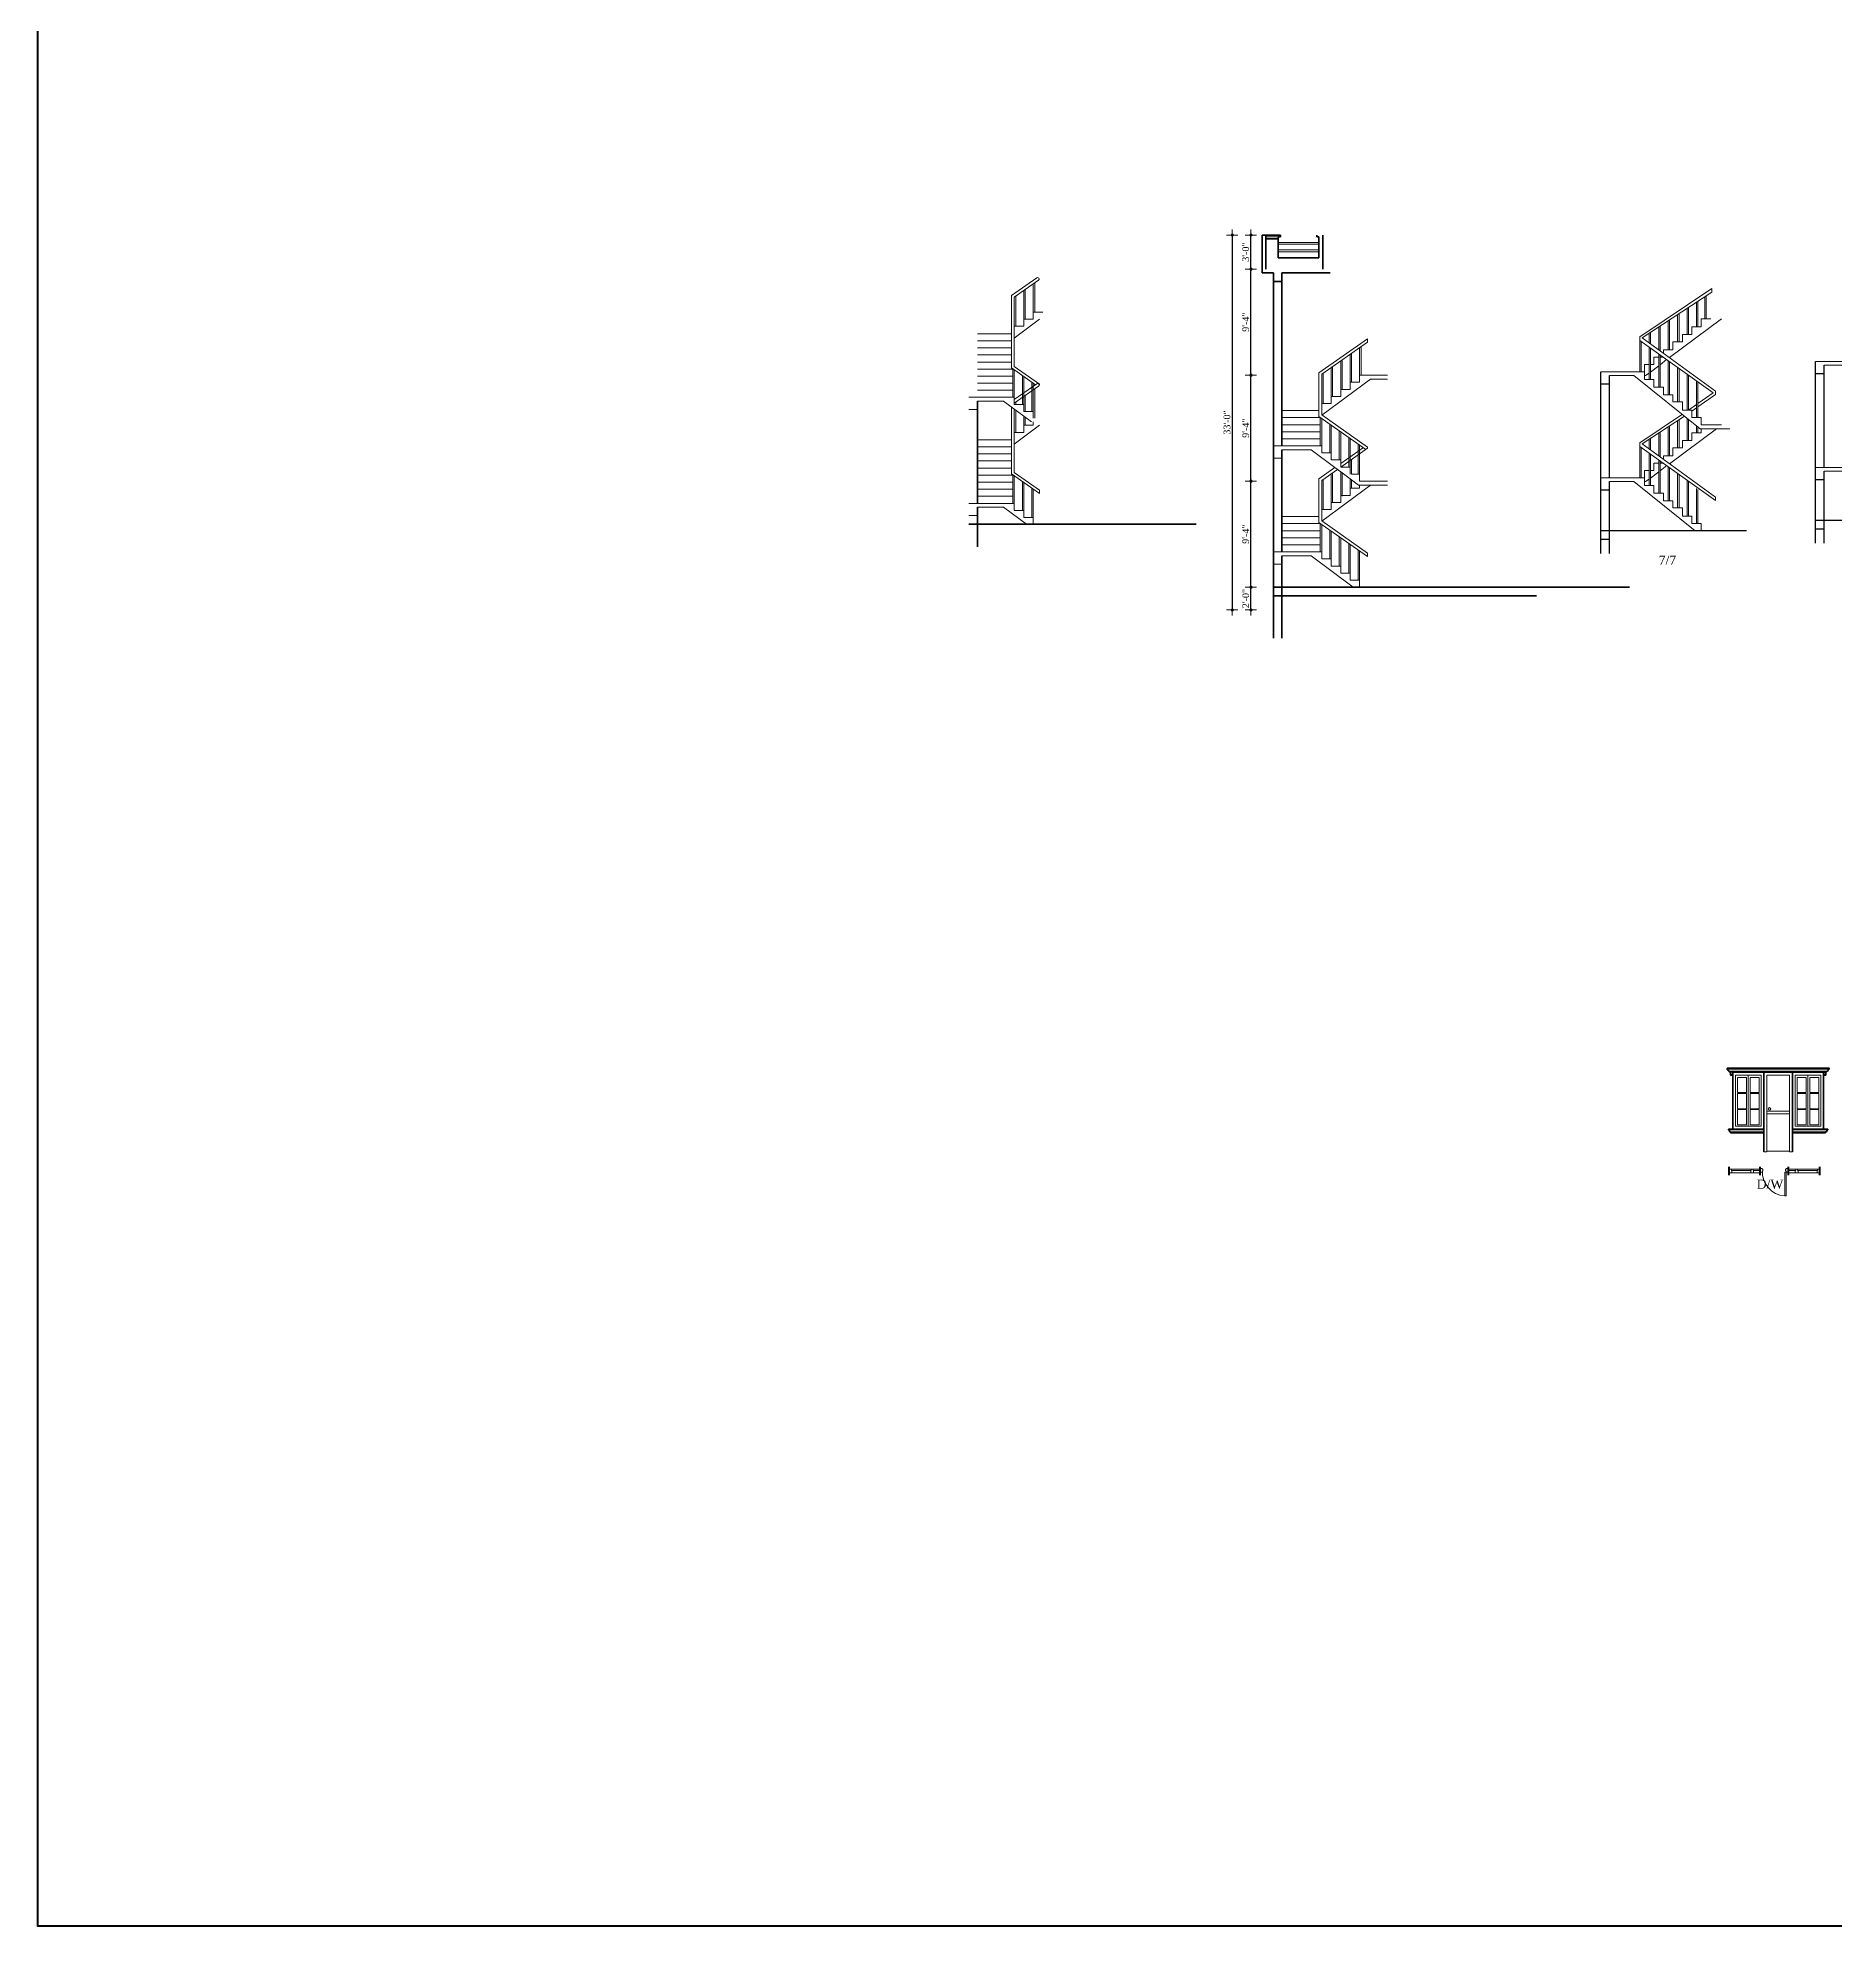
# Model space of a CAD drawing. Header units: inches. Extents: x 244 to 65245, y -2247 to 11745.
# Drawn here: x 59671 to 61570, y 7637 to 9632 of the extents above; entities that cross this region are included whole.
import ezdxf

# ---------------------------------------------------------------- set-up
doc = ezdxf.new("R2010")
doc.units = ezdxf.units.IN
doc.header["$MEASUREMENT"] = 0
for name, color, linetype, lineweight in [('CORNICE', 150, 'Continuous', 9), ('DIMENSION', 115, 'Continuous', 15), ('DOOR ELEVATION', 21, 'Continuous', 15), ('DOOR PLAN', 241, 'Continuous', 13), ('ELEVATION', 30, 'Continuous', 35), ('HACTH', 8, 'Continuous', 13), ('TEXT', 5, 'Continuous', 20), ('WALL', 32, 'Continuous', 50), ('WINDOW', 5, 'Continuous', 18), ('WINDOW ELEVATION', 5, 'Continuous', 18), ('WINDOW FRAME PLAN', 3, 'Continuous', 15)]:
    doc.layers.add(name, color=color, linetype=linetype, lineweight=lineweight)
doc.styles.add('7 INCH', font='times.ttf', dxfattribs={"height": 7})
doc.dimstyles.new('7 INCH', dxfattribs={"dimscale": 0, "dimtxt": 7, "dimasz": 1, "dimexe": 2, "dimexo": 9, "dimgap": 2, "dimtad": 1, "dimdec": 0, "dimzin": 3, "dimdsep": 46, "dimlunit": 4, "dimtxsty": '7 INCH', "dimblk": 'DIM', "dimcen": 3, "dimdle": 3, "dimse1": 1, "dimse2": 1, "dimclrd": 256, "dimclre": 256, "dimclrt": 7, "dimadec": 1, "dimazin": 2, "dimtfac": 1, "dimtdec": 0, "dimtix": 1, "dimtofl": 0, "dimtmove": 2, "dimatfit": 3, "dimldrblk": 'DIM', "dimfxl": 2, "dimfrac": 2, "dimtolj": 2, "dimtzin": 0, "dimarcsym": 0})

# ---------------------------------------------------------------- blocks, each defined once
blk = doc.blocks.new('2.5rn')
at = {"layer": 'DOOR PLAN'}
for p, q in [((-30, 6.5), (-27.5, 6.5)), ((-30, 2.5), (-28, 2.5)), ((-28, 2.5), (-27, 3.5)), ((-27.5, 6.5), (-27.5, 5)), ((-27.5, 5), (-27, 5)), ((-27, 5), (-27, 3.5)), ((-3, 5), (-3, 3.5)), ((-2.5, 5), (-3, 5)), ((-2, 2.5), (-3, 3.5)), ((0, 6.5), (-2.5, 6.5)), ((-2.5, 6.5), (-2.5, 5)), ((0, 2.5), (-2, 2.5))]:
    blk.add_line(p, q, dxfattribs=at)
blk.add_lwpolyline([(-2.5, 6.5), (-2.5, 31.5), (-4, 31.5), (-4, 6.5)], close=True, dxfattribs=at)
blk.add_arc((-2.5, 6.5), 25, 93.4336, 183.4336, dxfattribs=at)
blk = doc.blocks.new('DIM')
at = {"layer": 'DIMENSION'}
h = blk.add_hatch(color=256, dxfattribs=at)
h.paths.add_polyline_path([(0, 1.3), (0, 0), (1.3, 0, 0.414214)])
h.paths.add_polyline_path([(1.3, 0), (0, 0), (0, -1.3, 0.414214)])
h.paths.add_polyline_path([(0, 0), (-1.3, 0, 0.414214), (0, -1.3)])
h.paths.add_polyline_path([(0, 1.3, 0.414214), (-1.3, 0), (0, 0)])
for p, q in [((-6, 0), (6, 0)), ((0, 6), (0, -6))]:
    blk.add_line(p, q, dxfattribs=at)
blk.add_circle((0, 0), 1.28, dxfattribs=at)
blk = doc.blocks.new('*D75')
at = {"layer": 'Defpoints', "color": 0, "lineweight": -2, "ltscale": 2, "transparency": 16777216}
for p in [(60952.5, 9052), (60976.3, 9052), (60976.3, 9028)]:
    blk.add_point(p, dxfattribs=at)
at = {"layer": 'DIMENSION', "lineweight": -2, "ltscale": 2, "transparency": 16777216}
blk.add_line((60952.5, 9029), (60952.5, 9051), dxfattribs=at)
for p, rotation in [((60952.5, 9052), 90), ((60952.5, 9028), 270)]:
    blk.add_blockref('DIM', p, dxfattribs=dict(at, rotation=rotation))
at = {"layer": 'DIMENSION', "color": 7, "ltscale": 2, "transparency": 16777216, "insert": (60947, 9040), "char_height": 7, "attachment_point": 5, "rotation": 90, "style": '7 INCH'}
blk.add_mtext('\\A2;2\'-0"', dxfattribs=at)
blk = doc.blocks.new('*D76')
at = {"layer": 'Defpoints', "color": 0, "lineweight": -2, "ltscale": 2, "transparency": 16777216}
for p in [(60952.5, 9164), (61067.3, 9164), (60976.3, 9052)]:
    blk.add_point(p, dxfattribs=at)
at = {"layer": 'DIMENSION', "lineweight": -2, "ltscale": 2, "transparency": 16777216}
blk.add_line((60952.5, 9053), (60952.5, 9163), dxfattribs=at)
for p, rotation in [((60952.5, 9164), 90), ((60952.5, 9052), 270)]:
    blk.add_blockref('DIM', p, dxfattribs=dict(at, rotation=rotation))
at = {"layer": 'DIMENSION', "color": 7, "ltscale": 2, "transparency": 16777216, "insert": (60947, 9108), "char_height": 7, "attachment_point": 5, "rotation": 90, "style": '7 INCH'}
blk.add_mtext('\\A2;9\'-4"', dxfattribs=at)
blk = doc.blocks.new('*D77')
at = {"layer": 'Defpoints', "color": 0, "lineweight": -2, "ltscale": 2, "transparency": 16777216}
for p in [(60952.5, 9276), (61072.7, 9276), (61067.3, 9164)]:
    blk.add_point(p, dxfattribs=at)
at = {"layer": 'DIMENSION', "lineweight": -2, "ltscale": 2, "transparency": 16777216}
blk.add_line((60952.5, 9165), (60952.5, 9275), dxfattribs=at)
for p, rotation in [((60952.5, 9276), 90), ((60952.5, 9164), 270)]:
    blk.add_blockref('DIM', p, dxfattribs=dict(at, rotation=rotation))
at = {"layer": 'DIMENSION', "color": 7, "ltscale": 2, "transparency": 16777216, "insert": (60947, 9220), "char_height": 7, "attachment_point": 5, "rotation": 90, "style": '7 INCH'}
blk.add_mtext('\\A2;9\'-4"', dxfattribs=at)
blk = doc.blocks.new('*D78')
at = {"layer": 'Defpoints', "color": 0, "lineweight": -2, "ltscale": 2, "transparency": 16777216}
for p in [(60952.5, 9388), (60970.6, 9388), (61072.7, 9276)]:
    blk.add_point(p, dxfattribs=at)
at = {"layer": 'DIMENSION', "lineweight": -2, "ltscale": 2, "transparency": 16777216}
blk.add_line((60952.5, 9277), (60952.5, 9387), dxfattribs=at)
for p, rotation in [((60952.5, 9388), 90), ((60952.5, 9276), 270)]:
    blk.add_blockref('DIM', p, dxfattribs=dict(at, rotation=rotation))
at = {"layer": 'DIMENSION', "color": 7, "ltscale": 2, "transparency": 16777216, "insert": (60947, 9332), "char_height": 7, "attachment_point": 5, "rotation": 90, "style": '7 INCH'}
blk.add_mtext('\\A2;9\'-4"', dxfattribs=at)
blk = doc.blocks.new('*D79')
at = {"layer": 'Defpoints', "color": 0, "lineweight": -2, "ltscale": 2, "transparency": 16777216}
for p in [(60952.5, 9424), (60964.3, 9424), (60970.6, 9388)]:
    blk.add_point(p, dxfattribs=at)
at = {"layer": 'DIMENSION', "lineweight": -2, "ltscale": 2, "transparency": 16777216}
blk.add_line((60952.5, 9389), (60952.5, 9423), dxfattribs=at)
for p, rotation in [((60952.5, 9424), 90), ((60952.5, 9388), 270)]:
    blk.add_blockref('DIM', p, dxfattribs=dict(at, rotation=rotation))
at = {"layer": 'DIMENSION', "color": 7, "ltscale": 2, "transparency": 16777216, "insert": (60947, 9406), "char_height": 7, "attachment_point": 5, "rotation": 90, "style": '7 INCH'}
blk.add_mtext('\\A2;3\'-0"', dxfattribs=at)
blk = doc.blocks.new('*D80')
at = {"layer": 'Defpoints', "color": 0, "lineweight": -2, "ltscale": 2, "transparency": 16777216}
for p in [(60964.3, 9424), (60932.8, 9028), (60964.3, 9028)]:
    blk.add_point(p, dxfattribs=at)
at = {"layer": 'DIMENSION', "lineweight": -2, "ltscale": 2, "transparency": 16777216}
blk.add_line((60932.8, 9423), (60932.8, 9029), dxfattribs=at)
for p, rotation in [((60932.8, 9424), 90), ((60932.8, 9028), 270)]:
    blk.add_blockref('DIM', p, dxfattribs=dict(at, rotation=rotation))
at = {"layer": 'DIMENSION', "color": 7, "ltscale": 2, "transparency": 16777216, "insert": (60927.2, 9226), "char_height": 7, "attachment_point": 5, "rotation": 90, "style": '7 INCH'}
blk.add_mtext('\\A2;33\'-0"', dxfattribs=at)

msp = doc.modelspace()

# ---------------------------------------------------------------- linework, layer by layer
for p, q in [((61322.3, 9087.6), (61322.3, 9279.6)), ((61549.1, 9098.5), (61549.1, 9290.5)), ((61558.1, 9277.5), (61549.1, 9277.5)), ((61558.1, 9178.5), (61558.1, 9286.5)), ((61331.3, 9266.6), (61322.3, 9266.6)), ((61331.3, 9266.6), (61322.3, 9266.6)), ((61331.3, 9167.6), (61331.3, 9275.6)), ((61331.3, 9087.6), (61331.3, 9163.6)), ((61558.1, 9165.5), (61549.1, 9165.5)), ((61558.1, 9098.5), (61558.1, 9174.5)), ((61331.3, 9154.6), (61322.3, 9154.6)), ((61670.1, 9122.5), (61549.1, 9122.5)), ((61475.9, 9111.6), (61322.3, 9111.6)), ((61322.3, 9102.6), (61331.3, 9102.6)), ((61549.1, 9113.5), (61558.1, 9113.5))]:
    msp.add_line(p, q)
at = {"layer": 'CORNICE'}
for p, q in [((61563.5, 8542.8), (61455.5, 8542.8)), ((61561.2, 8540.8), (61457.7, 8540.8)), ((61560.7, 8540.3), (61458.2, 8540.3)), ((61461.5, 8539.1), (61459, 8539.1)), ((61557.5, 8539.1), (61560, 8539.1)), ((61461.5, 8537.1), (61459, 8537.1)), ((61557.5, 8537.1), (61560, 8537.1)), ((61494.5, 8478.6), (61457, 8478.6)), ((61494.5, 8476.5), (61459.3, 8476.5)), ((61497.5, 8478.6), (61497.5, 8478.6)), ((61521.4, 8478.6), (61521.5, 8478.6)), ((61524.5, 8478.6), (61562, 8478.6)), ((61524.5, 8476.5), (61559.7, 8476.5))]:
    msp.add_line(p, q, dxfattribs=at)
at = {"layer": 'DIMENSION'}
msp.add_circle((61500.2, 8500.8), 1.41, dxfattribs=at)
at = {"layer": 'DOOR ELEVATION'}
for p, q in [((61074.3, 9052), (61077.3, 9052)), ((61491.5, 8536.6), (61464.5, 8536.6)), ((61464.5, 8536.6), (61464.5, 8482.6)), ((61491.5, 8536.6), (61491.5, 8482.6)), ((61497.5, 8536.6), (61497.5, 8455.6)), ((61497.5, 8536.6), (61521.5, 8536.6)), ((61521.5, 8536.6), (61521.5, 8455.6)), ((61527.5, 8536.6), (61527.5, 8482.6)), ((61527.5, 8536.6), (61554.5, 8536.6)), ((61554.5, 8536.6), (61554.5, 8482.6)), ((61464.5, 8482.6), (61491.5, 8482.6)), ((61497.5, 8498.5), (61521.5, 8498.5)), ((61497.5, 8495.5), (61521.5, 8495.5)), ((61554.5, 8482.6), (61527.5, 8482.6)), ((61494.5, 8455.6), (61497.5, 8455.6)), ((61497.5, 8456.1), (61521.5, 8456.1)), ((61521.5, 8455.6), (61524.5, 8455.6))]:
    msp.add_line(p, q, dxfattribs=at)
at = {"layer": 'ELEVATION', "ltscale": 2}
for p, q in [((60964.3, 9384), (60964.3, 9424)), ((60964.3, 9424), (60983.7, 9424)), ((60968.3, 9388), (60968.3, 9424)), ((60968.3, 9420), (60981.4, 9420)), ((60981.4, 9400), (60981.4, 9422)), ((60983.7, 9422), (60981.4, 9422)), ((60983.7, 9422), (60983.7, 9424)), ((61022, 9422), (61022, 9424)), ((61022, 9422), (61024.3, 9422)), ((61024.3, 9400), (61024.3, 9422)), ((61028.3, 9388), (61028.3, 9424)), ((60981.4, 9400), (61024.3, 9400)), ((60964.3, 9384), (60976.3, 9384)), ((60964.3, 9384), (60976.3, 9384)), ((60976.3, 8998), (60976.3, 9384)), ((60985.3, 9201.3), (60985.3, 9384)), ((60985.3, 9384), (61036.3, 9384)), ((60976.3, 9375), (60985.3, 9375)), ((60985.3, 9089.3), (60985.3, 9197.3)), ((60985.3, 8998), (60985.3, 9085.3)), ((60976.3, 9052), (61352.3, 9052)), ((60976.3, 9043), (61254.3, 9043)), ((61494.5, 8479.6), (61459.3, 8479.6)), ((61524.5, 8479.6), (61559.7, 8479.6))]:
    msp.add_line(p, q, dxfattribs=at)
at = {"layer": 'ELEVATION'}
for p, q in [((60663.5, 9140.6), (60663.5, 9248.6)), ((60654.5, 9118.6), (60894.5, 9118.6)), ((60663.5, 9094.6), (60663.5, 9136.6))]:
    msp.add_line(p, q, dxfattribs=at)
at = {"layer": 'ELEVATION', "linetype": 'Continuous'}
for p, q in [((61563.5, 8543.8), (61455.5, 8543.8)), ((61455.5, 8542.8), (61455.5, 8543.8)), ((61455.5, 8542.8), (61455.5, 8543.8)), ((61457.7, 8540.8), (61457.7, 8540.3)), ((61458.2, 8540.3), (61457.7, 8540.3)), ((61458.2, 8540.3), (61458.2, 8539.6)), ((61459, 8539.6), (61458.2, 8539.6)), ((61459, 8539.6), (61459, 8536.6)), ((61494.5, 8539.6), (61461.5, 8539.6)), ((61461.5, 8539.6), (61461.5, 8479.6)), ((61494.5, 8539.6), (61494.5, 8455.6)), ((61494.5, 8539.6), (61524.5, 8539.6)), ((61494.5, 8539.6), (61560, 8539.6)), ((61524.5, 8539.6), (61524.5, 8455.6)), ((61524.5, 8539.6), (61557.5, 8539.6)), ((61557.5, 8539.6), (61557.5, 8479.6)), ((61560, 8539.6), (61560.7, 8539.6)), ((61560, 8539.6), (61560, 8536.6)), ((61560.7, 8540.3), (61561.2, 8540.3)), ((61560.7, 8540.3), (61560.7, 8539.6)), ((61561.2, 8540.8), (61561.2, 8540.3)), ((61563.5, 8542.8), (61563.5, 8543.8)), ((61563.5, 8542.8), (61563.5, 8543.8)), ((61461.5, 8536.6), (61459, 8536.6)), ((61557.5, 8536.6), (61560, 8536.6)), ((61457, 8478.6), (61457, 8479.6)), ((61494.5, 8479.6), (61457, 8479.6)), ((61461.5, 8479.6), (61494.5, 8479.6)), ((61497.5, 8479.6), (61497.5, 8479.6)), ((61521.4, 8479.6), (61521.5, 8479.6)), ((61557.5, 8479.6), (61524.5, 8479.6)), ((61557.5, 8479.6), (61524.5, 8479.6)), ((61524.5, 8479.6), (61562, 8479.6)), ((61562, 8478.6), (61562, 8479.6)), ((61459.3, 8476.5), (61459.3, 8475.6)), ((61494.5, 8475.6), (61459.3, 8475.6)), ((61524.5, 8475.6), (61559.7, 8475.6)), ((61559.7, 8476.5), (61559.7, 8475.6))]:
    msp.add_line(p, q, dxfattribs=at)
for centre, start, end in [((61455.2, 8541.6), 11.637, 78.363), ((61457.7, 8542.1), 191.637, 270), ((61561.2, 8542.1), 270, 348.363), ((61563.7, 8541.6), 101.637, 168.363), ((61456.8, 8477.3), 11.637, 78.363), ((61459.3, 8477.8), 191.637, 270), ((61559.7, 8477.8), 270, 348.363), ((61562.2, 8477.3), 101.637, 168.363)]:
    msp.add_arc(centre, 1.29, start, end, dxfattribs=at)
at = {"layer": 'HACTH', "ltscale": 2}
msp.add_line((60968.3, 9422), (60983.7, 9422), dxfattribs=at)
at = {"layer": 'WALL'}
for p, q in [((61457.6, 8430.7), (61457.6, 8439.7)), ((61457.6, 8430.7), (61457.6, 8439.7)), ((61553.6, 8430.7), (61553.6, 8439.7))]:
    msp.add_line(p, q, dxfattribs=at)
at = {"layer": 'WALL', "ltscale": 2}
for p, q in [((61490.6, 8430.7), (61490.6, 8439.7)), ((61520.6, 8430.7), (61520.6, 8439.7))]:
    msp.add_line(p, q, dxfattribs=at)
at = {"layer": 'WALL'}
msp.add_lwpolyline([(59670.7, 11744.8), (65245.2, 11744.8), (65245.2, 7637.4), (59670.7, 7637.4)], close=True, dxfattribs=at)
at = {"layer": 'WINDOW', "ltscale": 2}
for p, q in [((60981.4, 9416.3), (61024.3, 9416.3)), ((60981.4, 9414.3), (61024.3, 9414.3)), ((60981.4, 9408.3), (61024.3, 9408.3)), ((60981.4, 9406.3), (61024.3, 9406.3)), ((60699.5, 9283.7), (60699.5, 9360.1)), ((60702.5, 9284.9), (60702.5, 9358.5)), ((60722.5, 9335.1), (60722.5, 9342.6)), ((60722.5, 9342.6), (60732.5, 9342.6)), ((60699.5, 9319.7), (60663.5, 9319.7)), ((60729.2, 9335.1), (60702.5, 9315.2)), ((60702.5, 9327.6), (60712.5, 9327.6)), ((60702.5, 9320.2), (60702.5, 9327.6)), ((60712.5, 9327.6), (60712.5, 9335.1)), ((60712.5, 9335.1), (60722.5, 9335.1)), ((60699.5, 9312.3), (60663.5, 9312.3)), ((60699.5, 9304.8), (60663.5, 9304.8)), ((60699.5, 9297.4), (60663.5, 9297.4)), ((60699.5, 9289.9), (60663.5, 9289.9)), ((60701.4, 9282.4), (60663.5, 9282.4)), ((60702.5, 9275), (60702.5, 9281.6)), ((61057.3, 9283.5), (61057.3, 9290.9)), ((60701, 9275), (60663.5, 9275)), ((60701, 9267.5), (60663.5, 9267.5)), ((60701, 9260.1), (60663.5, 9260.1)), ((60702.5, 9267.5), (60702.5, 9275)), ((60702.5, 9260.1), (60702.5, 9267.5)), ((60702.5, 9252.6), (60702.5, 9260.1)), ((61078.7, 9271.9), (61027.3, 9233.6)), ((61047.3, 9253.5), (61047.3, 9261)), ((61047.3, 9261), (61057.3, 9261)), ((61057.3, 9261), (61057.3, 9268.5)), ((61057.3, 9268.5), (61067.3, 9268.5)), ((61067.3, 9268.5), (61067.3, 9275.9)), ((61067.3, 9275.9), (61096.6, 9275.9)), ((61078.7, 9271.9), (61096.6, 9271.9)), ((60702.5, 9252.6), (60654.5, 9252.6)), ((60663.5, 9239.6), (60654.5, 9239.6)), ((60691.2, 9248.6), (60663.5, 9248.6)), ((60691.2, 9248.6), (60720.8, 9226.6)), ((60699.5, 9171.7), (60699.5, 9242.4)), ((60702.5, 9245.1), (60702.5, 9252.6)), ((60702.5, 9245.1), (60702.5, 9246.5)), ((60712.5, 9245.1), (60702.5, 9245.1)), ((60702.5, 9172.9), (60702.5, 9240.1)), ((60712.5, 9237.7), (60712.5, 9245.1)), ((60722.5, 9237.7), (60712.5, 9237.7)), ((60722.5, 9230.6), (60722.5, 9237.7)), ((61024.3, 9238.6), (60985.3, 9238.6)), ((61027.3, 9238.6), (61027.3, 9246.1)), ((61027.3, 9246.1), (61037.3, 9246.1)), ((61027.3, 9233.6), (61027.3, 9238.6)), ((61037.3, 9246.1), (61037.3, 9253.5)), ((61037.3, 9253.5), (61047.3, 9253.5)), ((60729.2, 9223.1), (60702.5, 9203.2)), ((60712.5, 9215.6), (60712.5, 9223.1)), ((60712.5, 9223.1), (60722.5, 9223.1)), ((60722.5, 9223.1), (60722.5, 9226.6)), ((61026.1, 9231.2), (60985.3, 9231.2)), ((61025.8, 9223.7), (60985.3, 9223.7)), ((61027.3, 9223.7), (61027.3, 9230.3)), ((61027.3, 9216.2), (61027.3, 9223.7)), ((60699.5, 9207.7), (60663.5, 9207.7)), ((60699.5, 9200.3), (60663.5, 9200.3)), ((60702.5, 9215.6), (60712.5, 9215.6)), ((60702.5, 9208.2), (60702.5, 9215.6)), ((61027.3, 9201.3), (60976.3, 9201.3)), ((61025.8, 9216.2), (60985.3, 9216.2)), ((61025.8, 9208.8), (60985.3, 9208.8)), ((61016, 9197.3), (60985.3, 9197.3)), ((61016, 9197.3), (61041.3, 9178.4)), ((61027.3, 9208.8), (61027.3, 9216.2)), ((61027.3, 9201.3), (61027.3, 9208.8)), ((61027.3, 9193.9), (61027.3, 9201.3)), ((60699.5, 9192.8), (60663.5, 9192.8)), ((60699.5, 9185.4), (60663.5, 9185.4)), ((60699.5, 9177.9), (60663.5, 9177.9)), ((60985.3, 9188.3), (60976.3, 9188.3)), ((61037.3, 9193.9), (61027.3, 9193.9)), ((61037.3, 9186.4), (61037.3, 9193.9)), ((61047.3, 9186.4), (61037.3, 9186.4)), ((61041.3, 9178.4), (61047.3, 9174)), ((61047.3, 9178.9), (61047.3, 9186.4)), ((61057.3, 9178.9), (61047.3, 9178.9)), ((61057.3, 9171.5), (61057.3, 9178.9)), ((61057.3, 9171.5), (61057.3, 9178.9)), ((60701.4, 9170.4), (60663.5, 9170.4)), ((60701, 9163), (60663.5, 9163)), ((60702.5, 9163), (60702.5, 9169.6)), ((60702.5, 9155.5), (60702.5, 9163)), ((61078.7, 9159.9), (61027.3, 9121.6)), ((61047.3, 9174), (61057.3, 9166.5)), ((61057.3, 9166.5), (61066.1, 9159.9)), ((61067.3, 9171.5), (61058.8, 9171.5)), ((61066.1, 9159.9), (61096.6, 9159.9)), ((61067.3, 9163.9), (61067.3, 9171.5)), ((61067.3, 9163.9), (61096.6, 9163.9)), ((61067.3, 9156.5), (61067.3, 9160)), ((60702.5, 9140.6), (60654.5, 9140.6)), ((60701, 9155.5), (60663.5, 9155.5)), ((60701, 9148.1), (60663.5, 9148.1)), ((60702.5, 9148.1), (60702.5, 9155.5)), ((60702.5, 9140.6), (60702.5, 9148.1)), ((60702.5, 9133.1), (60702.5, 9140.6)), ((61037.3, 9134.1), (61037.3, 9141.5)), ((61037.3, 9141.5), (61047.3, 9141.5)), ((61047.3, 9141.5), (61047.3, 9149)), ((61047.3, 9149), (61057.3, 9149)), ((61057.3, 9149), (61057.3, 9156.5)), ((61057.3, 9156.5), (61067.3, 9156.5)), ((60663.5, 9127.6), (60654.5, 9127.6)), ((60691.2, 9136.6), (60663.5, 9136.6)), ((60691.2, 9136.6), (60715.4, 9118.6)), ((60712.5, 9133.1), (60702.5, 9133.1)), ((60712.5, 9125.7), (60712.5, 9133.1)), ((60722.5, 9125.7), (60712.5, 9125.7)), ((60722.5, 9118.2), (60722.5, 9125.7)), ((61024.3, 9126.6), (60985.3, 9126.6)), ((61026.1, 9119.2), (60985.3, 9119.2)), ((61027.3, 9126.6), (61027.3, 9134.1)), ((61027.3, 9134.1), (61037.3, 9134.1)), ((61027.3, 9121.6), (61027.3, 9126.6)), ((61027.3, 9111.7), (61027.3, 9118.3)), ((61025.8, 9111.7), (60985.3, 9111.7)), ((61025.8, 9104.2), (60985.3, 9104.2)), ((61027.3, 9104.2), (61027.3, 9111.7)), ((61027.3, 9096.8), (61027.3, 9104.2)), ((61027.3, 9089.3), (60976.3, 9089.3)), ((61025.8, 9096.8), (60985.3, 9096.8)), ((61016, 9085.3), (60985.3, 9085.3)), ((61016, 9085.3), (61060.6, 9052)), ((61027.3, 9089.3), (61027.3, 9096.8)), ((61027.3, 9081.9), (61027.3, 9089.3)), ((61037.3, 9081.9), (61027.3, 9081.9)), ((61037.3, 9074.4), (61037.3, 9081.9)), ((60985.3, 9076.3), (60976.3, 9076.3)), ((61047.3, 9074.4), (61037.3, 9074.4)), ((61047.3, 9066.9), (61047.3, 9074.4)), ((61057.3, 9066.9), (61047.3, 9066.9)), ((61057.3, 9059.5), (61057.3, 9066.9)), ((61067.3, 9059.5), (61057.3, 9059.5)), ((61067.3, 9052), (61067.3, 9059.5))]:
    msp.add_line(p, q, dxfattribs=at)
at = {"layer": 'WINDOW ELEVATION'}
for p, q in [((60726.4, 9378.9), (60699.5, 9360.1)), ((60728.1, 9376.4), (60702.5, 9358.5)), ((60704, 9327.6), (60704, 9359.5)), ((60712.5, 9334.6), (60712.5, 9365.5)), ((60714, 9335.1), (60714, 9366.5)), ((60722.5, 9341.6), (60722.5, 9372.5)), ((60724, 9342.6), (60724, 9373.5)), ((61439.4, 9367.7), (61363.3, 9316.5)), ((61439.4, 9363.6), (61365.9, 9315.6)), ((61431.9, 9335.4), (61431.9, 9358.7)), ((61433.4, 9335.4), (61433.4, 9359.7)), ((61439.4, 9367.7), (61439.4, 9363.6)), ((61403.3, 9311.1), (61403.3, 9340)), ((61404.8, 9311.1), (61404.8, 9341)), ((61413.3, 9319.1), (61413.3, 9346.5)), ((61414.8, 9319.1), (61414.8, 9347.5)), ((61423.3, 9327.2), (61423.3, 9353.1)), ((61424.8, 9327.2), (61424.8, 9354.1)), ((61373.3, 9310.4), (61373.3, 9320.4)), ((61374.8, 9309.4), (61374.8, 9321.4)), ((61383.3, 9302.9), (61383.3, 9326.9)), ((61384.8, 9301.8), (61384.8, 9327.9)), ((61393.3, 9302.8), (61393.3, 9333.5)), ((61449.5, 9335.4), (61394.7, 9294.5)), ((61394.8, 9302.8), (61394.8, 9334.5)), ((61408.3, 9319.1), (61408.3, 9311.1)), ((61408.3, 9319.1), (61418.3, 9319.1)), ((61418.3, 9327.2), (61428.3, 9327.2)), ((61418.3, 9327.2), (61418.3, 9319.1)), ((61428.3, 9335.4), (61438.3, 9335.4)), ((61428.3, 9335.4), (61428.3, 9327.2)), ((61075.8, 9314.5), (61024.3, 9278.5)), ((61075.8, 9310.9), (61027.3, 9276.9)), ((61057.3, 9267.1), (61057.3, 9297.9)), ((61058.8, 9268.5), (61058.8, 9299)), ((61067.3, 9276), (61067.3, 9304.9)), ((61068.8, 9276), (61068.8, 9306)), ((61075.8, 9310.9), (61075.8, 9314.5)), ((61363.3, 9279.6), (61363.3, 9316.5)), ((61363.3, 9312.8), (61440.7, 9257.3)), ((61363.3, 9312.8), (61363.3, 9312.8)), ((61364.8, 9279.6), (61364.8, 9311.8)), ((61365.9, 9315.6), (61443.3, 9259.1)), ((61373.3, 9271.5), (61373.3, 9305.7)), ((61374.8, 9271.5), (61374.8, 9304.6)), ((61383.3, 9263.2), (61383.3, 9298.5)), ((61384.8, 9263.2), (61384.8, 9297.4)), ((61388.3, 9302.8), (61388.3, 9299.2)), ((61388.3, 9302.8), (61398.3, 9302.8)), ((61398.3, 9311.1), (61408.3, 9311.1)), ((61398.3, 9311.1), (61398.3, 9302.8)), ((60699.5, 9283.7), (60725, 9265.9)), ((60701, 9252.6), (60701, 9282.7)), ((60702.5, 9285.3), (60729.2, 9266.6)), ((60702.5, 9250.8), (60702.5, 9281.6)), ((61024.3, 9232.4), (61024.3, 9278.5)), ((61027.3, 9234), (61027.3, 9276.9)), ((61028.8, 9246.1), (61028.8, 9278)), ((61037.3, 9253.1), (61037.3, 9283.9)), ((61038.8, 9253.5), (61038.8, 9285)), ((61047.3, 9260.1), (61047.3, 9290.9)), ((61048.8, 9261), (61048.8, 9292)), ((61368.3, 9279.6), (61322.3, 9279.6)), ((61368.3, 9287.2), (61373.3, 9287.2)), ((61368.3, 9287.2), (61368.3, 9279.6)), ((61368.3, 9271.5), (61368.3, 9279.6)), ((61373.3, 9278.2), (61369.5, 9275.6)), ((61374.8, 9287.2), (61378.3, 9287.2)), ((61383.3, 9285.8), (61374.8, 9279.2)), ((61378.3, 9294.9), (61383.3, 9294.9)), ((61378.3, 9294.9), (61378.3, 9287.2)), ((61384.8, 9294.9), (61388.3, 9294.9)), ((61391.7, 9292.4), (61384.8, 9286.8)), ((61393.3, 9255.3), (61393.3, 9291.1)), ((61394.8, 9255.3), (61394.8, 9290)), ((61403.3, 9247.7), (61403.3, 9284.1)), ((61404.8, 9247.7), (61404.8, 9282.4)), ((61600.1, 9290.5), (61549.1, 9290.5)), ((61588.8, 9286.5), (61558.1, 9286.5)), ((60726.4, 9266.9), (60702.5, 9250.2)), ((60728.1, 9264.4), (60702.5, 9246.5)), ((60711, 9245.1), (60711, 9275.7)), ((60712.5, 9243.8), (60712.5, 9274.6)), ((60721, 9237.7), (60721, 9268.7)), ((60722.5, 9236.8), (60722.5, 9267.6)), ((60722.5, 9230.6), (60722.5, 9260.5)), ((60724, 9230.6), (60724, 9261.5)), ((60729.2, 9265.9), (60728.7, 9265.7)), ((60729.2, 9266.6), (60729.2, 9265.9)), ((61357, 9275.6), (61331.3, 9275.6)), ((61357, 9275.6), (61427.1, 9219.4)), ((61369.5, 9275.6), (61368.3, 9275.6)), ((61378.3, 9271.5), (61368.3, 9271.5)), ((61378.3, 9271.5), (61378.3, 9263.2)), ((61388.3, 9263.2), (61378.3, 9263.2)), ((61388.3, 9263.2), (61388.3, 9255.3)), ((61413.3, 9239), (61413.3, 9276.5)), ((61414.8, 9239), (61414.8, 9275.4)), ((61423.3, 9231.4), (61423.3, 9269.8)), ((61424.8, 9231.4), (61424.8, 9268.7)), ((61440.7, 9257.3), (61424.8, 9246.2)), ((61443.3, 9255.5), (61443.3, 9259.1)), ((60704, 9245.1), (60704, 9247.5)), ((60704, 9215.6), (60704, 9239)), ((60712.5, 9237.7), (60712.5, 9253.5)), ((60714, 9237.7), (60714, 9254.5)), ((61398.3, 9255.3), (61388.3, 9255.3)), ((61398.3, 9255.3), (61398.3, 9247.7)), ((61408.3, 9247.7), (61398.3, 9247.7)), ((61408.3, 9247.7), (61408.3, 9239)), ((61418.3, 9239), (61408.3, 9239)), ((61423.3, 9245.1), (61414.8, 9239.2)), ((61423.3, 9241.5), (61418.3, 9238)), ((61418.3, 9239), (61418.3, 9231.4)), ((61443.3, 9255.5), (61424.8, 9242.5)), ((60712.5, 9222.6), (60712.5, 9232.7)), ((60714, 9223.1), (60714, 9231.6)), ((61024.3, 9232.4), (61074, 9197.6)), ((61025.8, 9201.3), (61025.8, 9231.4)), ((61027.3, 9234), (61075.8, 9200)), ((61027.3, 9199.5), (61027.3, 9230.3)), ((61035.8, 9193.9), (61035.8, 9224.4)), ((61037.3, 9192.5), (61037.3, 9223.3)), ((61045.8, 9186.4), (61045.8, 9217.4)), ((61408.3, 9234.7), (61363.3, 9204.5)), ((61410.5, 9232.7), (61365.9, 9203.6)), ((61393.3, 9190.8), (61393.3, 9221.5)), ((61444.2, 9219.4), (61394.7, 9182.5)), ((61394.8, 9190.8), (61394.8, 9222.5)), ((61403.3, 9199.1), (61403.3, 9228)), ((61404.8, 9199.1), (61404.8, 9229)), ((61413.3, 9207.1), (61413.3, 9230.5)), ((61414.8, 9207.1), (61414.8, 9229.3)), ((61428.3, 9231.4), (61418.3, 9231.4)), ((61423.3, 9215.2), (61423.3, 9222.5)), ((61424.8, 9215.2), (61424.8, 9221.3)), ((61427.1, 9219.4), (61458.5, 9219.4)), ((61428.3, 9231.4), (61428.3, 9223.4)), ((61428.3, 9223.4), (61449.5, 9223.4)), ((61428.3, 9219.4), (61428.3, 9215.2)), ((61047.3, 9185.5), (61047.3, 9216.3)), ((61071.4, 9199.5), (61047.3, 9182.6)), ((61075.8, 9198.9), (61047.3, 9178.9)), ((61055.8, 9184.9), (61055.8, 9210.4)), ((61057.3, 9185.9), (61057.3, 9209.3)), ((61065.8, 9191.9), (61065.8, 9203.4)), ((61067.3, 9192.9), (61067.3, 9202.3)), ((61075.8, 9198.9), (61075.8, 9200)), ((61363.3, 9167.6), (61363.3, 9204.5)), ((61363.3, 9200.8), (61443.3, 9143.5)), ((61363.3, 9200.8), (61363.3, 9200.8)), ((61364.8, 9167.6), (61364.8, 9199.8)), ((61365.9, 9203.6), (61443.3, 9147.1)), ((61373.3, 9198.4), (61373.3, 9208.7)), ((61374.8, 9197.4), (61374.8, 9209.8)), ((61383.3, 9190.9), (61383.3, 9215.2)), ((61384.8, 9189.8), (61384.8, 9215.9)), ((61398.3, 9199.1), (61408.3, 9199.1)), ((61398.3, 9199.1), (61398.3, 9190.8)), ((61408.3, 9207.1), (61408.3, 9199.1)), ((61408.3, 9207.1), (61418.3, 9207.1)), ((61418.3, 9215.2), (61428.3, 9215.2)), ((61418.3, 9215.2), (61418.3, 9207.1)), ((61041.3, 9178.4), (61024.3, 9166.5)), ((61055.8, 9178.9), (61055.8, 9184.9)), ((61057.3, 9171.5), (61057.3, 9185.9)), ((61057.3, 9178.5), (61057.3, 9185.9)), ((61058.8, 9171.5), (61058.8, 9187)), ((61065.8, 9171.5), (61065.8, 9191.9)), ((61067.3, 9164), (61067.3, 9192.9)), ((61373.3, 9159.5), (61373.3, 9193.7)), ((61374.8, 9159.5), (61374.8, 9192.6)), ((61378.3, 9182.9), (61383.3, 9182.9)), ((61378.3, 9182.9), (61378.3, 9175.2)), ((61383.3, 9151.2), (61383.3, 9186.5)), ((61384.8, 9151.2), (61384.8, 9185.4)), ((61384.8, 9182.9), (61388.3, 9182.9)), ((61392, 9180.7), (61384.8, 9174.8)), ((61388.3, 9190.8), (61388.3, 9187.2)), ((61388.3, 9190.8), (61398.3, 9190.8)), ((61393.3, 9143.3), (61393.3, 9179.1)), ((61394.8, 9143.3), (61394.8, 9178)), ((61600.1, 9178.5), (61549.1, 9178.5)), ((60699.5, 9171.7), (60729.2, 9150.9)), ((60701, 9140.6), (60701, 9170.7)), ((60702.5, 9173.3), (60729.2, 9154.6)), ((60702.5, 9138.8), (60702.5, 9169.6)), ((60711, 9133.1), (60711, 9163.7)), ((60712.5, 9131.8), (60712.5, 9162.6)), ((61024.3, 9120.4), (61024.3, 9166.5)), ((61043.9, 9176.5), (61027.3, 9164.9)), ((61027.3, 9122), (61027.3, 9164.9)), ((61028.8, 9134.1), (61028.8, 9166)), ((61037.3, 9141.1), (61037.3, 9171.9)), ((61038.8, 9141.1), (61038.8, 9173)), ((61047.3, 9148.1), (61047.3, 9174)), ((61048.8, 9148.1), (61048.8, 9172.8)), ((61057.3, 9155.1), (61057.3, 9166.5)), ((61058.8, 9156.5), (61058.8, 9165.4)), ((61368.3, 9167.6), (61322.3, 9167.6)), ((61357, 9163.6), (61331.3, 9163.6)), ((61357, 9163.6), (61421.9, 9111.6)), ((61368.3, 9175.2), (61373.3, 9175.2)), ((61368.3, 9175.2), (61368.3, 9167.6)), ((61368.3, 9159.5), (61368.3, 9167.6)), ((61369.5, 9163.6), (61368.3, 9163.6)), ((61378.3, 9159.5), (61368.3, 9159.5)), ((61373.3, 9166.2), (61369.5, 9163.6)), ((61374.8, 9175.2), (61378.3, 9175.2)), ((61383.3, 9173.8), (61374.8, 9167.2)), ((61378.3, 9159.5), (61378.3, 9151.2)), ((61403.3, 9135.7), (61403.3, 9172.1)), ((61404.8, 9135.7), (61404.8, 9170.4)), ((61413.3, 9127), (61413.3, 9164.5)), ((61414.8, 9127), (61414.8, 9163.4)), ((61588.8, 9174.5), (61558.1, 9174.5)), ((60721, 9125.7), (60721, 9156.7)), ((60722.5, 9124.8), (60722.5, 9155.6)), ((60729.2, 9150.9), (60729.2, 9154.6)), ((61388.3, 9151.2), (61378.3, 9151.2)), ((61388.3, 9151.2), (61388.3, 9143.3)), ((61398.3, 9143.3), (61388.3, 9143.3)), ((61398.3, 9143.3), (61398.3, 9135.7)), ((61423.3, 9119.4), (61423.3, 9156.4)), ((61424.8, 9119.4), (61424.8, 9155.3)), ((61443.3, 9143.5), (61443.3, 9147.1)), ((61024.3, 9120.4), (61075.8, 9084.4)), ((61025.8, 9089.3), (61025.8, 9119.4)), ((61027.3, 9122), (61075.8, 9088)), ((61027.3, 9087.5), (61027.3, 9118.3)), ((61408.3, 9135.7), (61398.3, 9135.7)), ((61408.3, 9135.7), (61408.3, 9127)), ((61418.3, 9127), (61408.3, 9127)), ((61418.3, 9127), (61418.3, 9119.4)), ((61428.3, 9119.4), (61418.3, 9119.4)), ((61428.3, 9119.4), (61428.3, 9111.6)), ((61035.8, 9081.9), (61035.8, 9112.4)), ((61037.3, 9080.5), (61037.3, 9111.3)), ((61045.8, 9074.4), (61045.8, 9105.4)), ((61047.3, 9073.5), (61047.3, 9104.3)), ((61055.8, 9066.9), (61055.8, 9098.4)), ((61057.3, 9066.5), (61057.3, 9097.3)), ((61065.8, 9059.5), (61065.8, 9091.4)), ((61067.3, 9059.5), (61067.3, 9090.3)), ((61075.8, 9084.4), (61075.8, 9088)), ((61478, 8536.6), (61478, 8482.6)), ((61541, 8536.6), (61541, 8482.6))]:
    msp.add_line(p, q, dxfattribs=at)
for points in [[(61466.6, 8534.1), (61476, 8534.1), (61476, 8518.1), (61466.6, 8518.1)], [(61480, 8534.1), (61489.4, 8534.1), (61489.4, 8518.1), (61480, 8518.1)], [(61529.6, 8534.1), (61539, 8534.1), (61539, 8518.1), (61529.6, 8518.1)], [(61543, 8534.1), (61552.4, 8534.1), (61552.4, 8518.1), (61543, 8518.1)], [(61476, 8517.1), (61466.6, 8517.1), (61466.6, 8501.1), (61476, 8501.1)], [(61466.6, 8500.1), (61476, 8500.1), (61476, 8484.1), (61466.6, 8484.1)], [(61489.4, 8517.1), (61480, 8517.1), (61480, 8501.1), (61489.4, 8501.1)], [(61480, 8500.1), (61489.4, 8500.1), (61489.4, 8484.1), (61480, 8484.1)], [(61539, 8517.1), (61529.6, 8517.1), (61529.6, 8501.1), (61539, 8501.1)], [(61529.6, 8500.1), (61539, 8500.1), (61539, 8484.1), (61529.6, 8484.1)], [(61552.4, 8517.1), (61543, 8517.1), (61543, 8501.1), (61552.4, 8501.1)], [(61543, 8500.1), (61552.4, 8500.1), (61552.4, 8484.1), (61543, 8484.1)]]:
    msp.add_lwpolyline(points, close=True, dxfattribs=at)
for centre in [(60727.2, 9377.6), (60727.2, 9265.6)]:
    msp.add_arc(centre, 1.5, 307.1251, 129.1568, dxfattribs=at)
at = {"layer": 'WINDOW FRAME PLAN'}
for p, q in [((61457.6, 8437.2), (61460.1, 8437.2)), ((61457.6, 8433.2), (61460.6, 8433.2)), ((61460.1, 8437.2), (61490.6, 8437.2)), ((61460.1, 8437.2), (61460.1, 8435.7)), ((61460.1, 8435.7), (61460.6, 8435.7)), ((61481.1, 8435.7), (61460.1, 8435.7)), ((61460.6, 8435.7), (61460.6, 8433.2)), ((61490.6, 8433.2), (61460.6, 8433.2)), ((61480.6, 8435.7), (61480.6, 8433.2)), ((61481.1, 8437.2), (61481.1, 8435.7)), ((61483.1, 8437.2), (61483.1, 8435.7)), ((61483.1, 8435.7), (61483.6, 8435.7)), ((61490.6, 8435.7), (61483.1, 8435.7)), ((61483.6, 8435.7), (61483.6, 8433.2)), ((61520.6, 8437.2), (61551.1, 8437.2)), ((61528.1, 8435.7), (61520.6, 8435.7)), ((61550.6, 8433.2), (61520.6, 8433.2)), ((61527.6, 8435.7), (61527.6, 8433.2)), ((61528.1, 8435.7), (61527.6, 8435.7)), ((61528.1, 8437.2), (61528.1, 8435.7)), ((61530.1, 8437.2), (61530.1, 8435.7)), ((61550.6, 8435.7), (61530.1, 8435.7)), ((61530.6, 8435.7), (61530.6, 8433.2)), ((61550.6, 8435.7), (61550.6, 8433.2)), ((61551.1, 8435.7), (61550.6, 8435.7)), ((61553.6, 8433.2), (61550.6, 8433.2)), ((61553.6, 8437.2), (61551.1, 8437.2)), ((61551.1, 8437.2), (61551.1, 8435.7))]:
    msp.add_line(p, q, dxfattribs=at)

# ---------------------------------------------------------------- block references
at = {"layer": 'DIMENSION', "ltscale": 2, "xscale": -1, "rotation": 180}
msp.add_blockref('2.5rn', (61520.4, 8440.4), dxfattribs=at)

# ---------------------------------------------------------------- texts
at = {"layer": 'TEXT', "style": '7 INCH'}
for s, p in [('7/7', (61383.3, 9075.8)), ('D/W', (61486.8, 8416.6))]:
    msp.add_text(s, height=9.6, dxfattribs=at).set_placement(p)

# ---------------------------------------------------------------- dimensions: what is measured, and where the dimension line sits
at = {"layer": 'DIMENSION', "ltscale": 2}
for base, p1, p2, picture, middle in [((60932.8, 9028), (60964.3, 9424), (60964.3, 9028), '*D80', (60927.2, 9226)), ((60952.5, 9424), (60970.6, 9388), (60964.3, 9424), '*D79', (60947, 9406)), ((60952.5, 9388), (61072.7, 9276), (60970.6, 9388), '*D78', (60947, 9332)), ((60952.5, 9276), (61067.3, 9164), (61072.7, 9276), '*D77', (60947, 9220)), ((60952.5, 9164), (60976.3, 9052), (61067.3, 9164), '*D76', (60947, 9108)), ((60952.5, 9052), (60976.3, 9028), (60976.3, 9052), '*D75', (60947, 9040))]:
    dim = msp.add_linear_dim(base=base, p1=p1, p2=p2, angle=90, dimstyle='7 INCH', override={"dimscale": 1}, dxfattribs=at)
    dim.commit()
    dim.dimension.update_dxf_attribs({"geometry": picture, "text_midpoint": middle})

doc.saveas('drawing.dxf')
